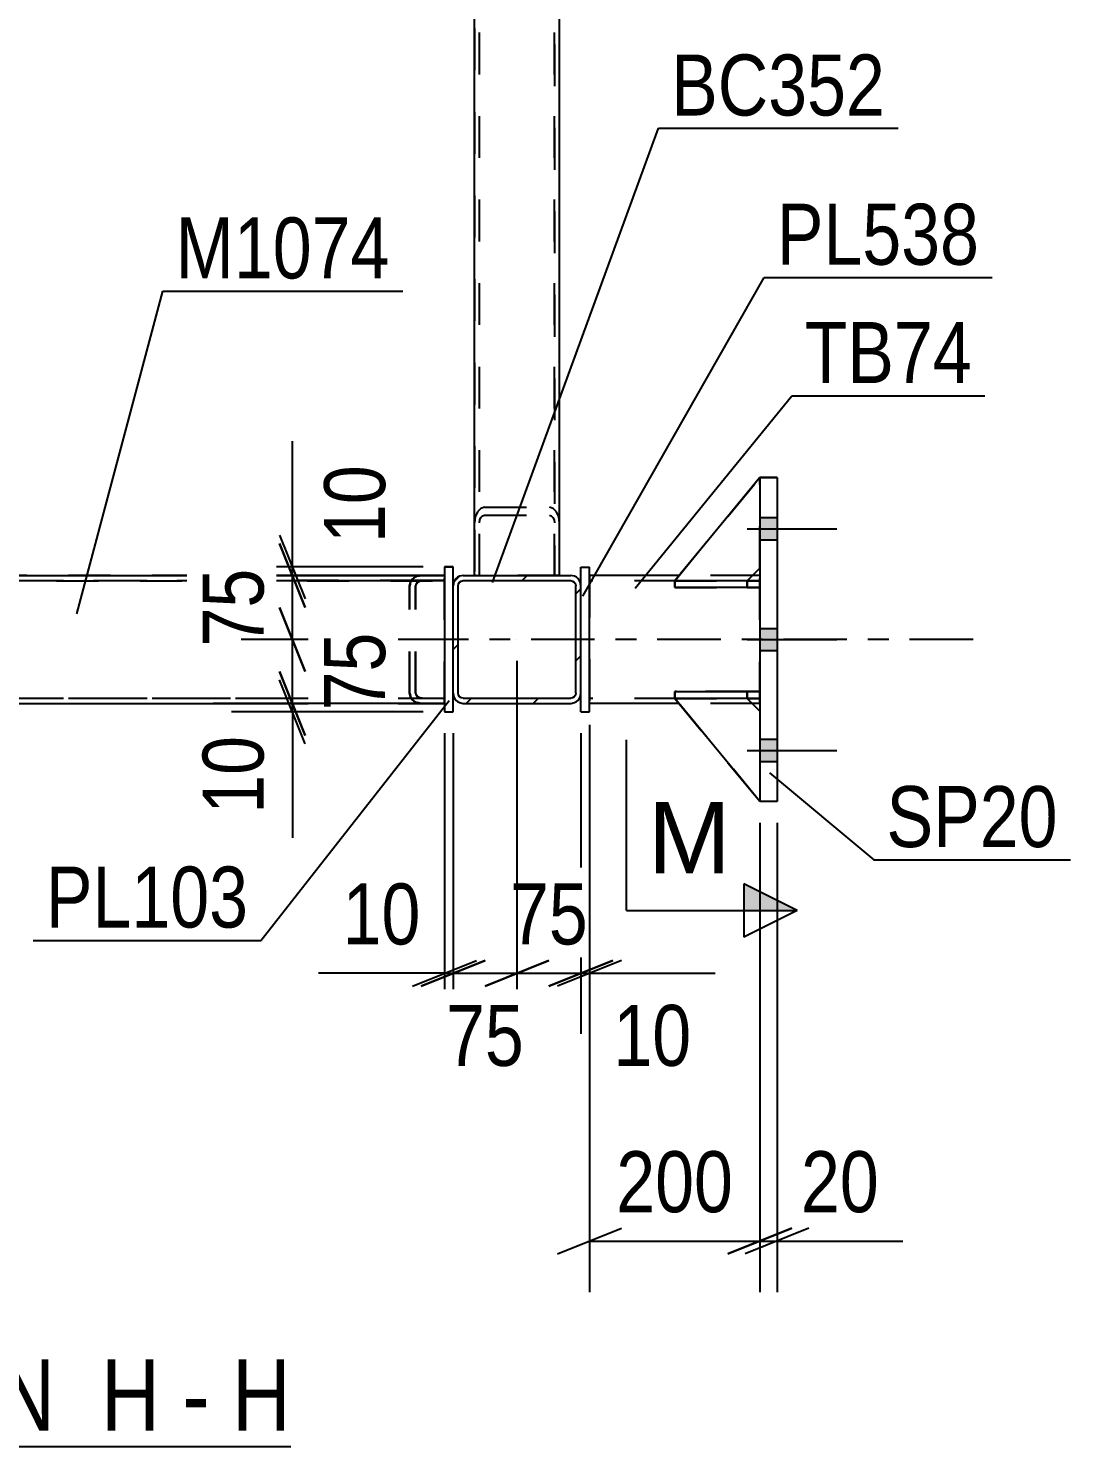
# Model space of a CAD drawing. Header units: millimetres. Extents: x -787 to 402, y -866 to -25.
# Drawn here: x 283.2 to 332.1, y -345.6 to -279.1 of the extents above; entities that cross this region are included whole.
import ezdxf

# ---------------------------------------------------------------- set-up
doc = ezdxf.new("R2010")
doc.units = ezdxf.units.MM
doc.linetypes.add('DXK_LINE_DOT2', pattern=[3.9198, 1.9599, -1.9599])
doc.linetypes.add('DXK_LINE_DOT3', pattern=[5.9187, 2.979, -0.9799, 0.9799, -0.9799])
doc.styles.add('Arial', font='arial.ttf', dxfattribs={"height": 0.2})
doc.styles.add('Arial Narrow', font='ARIALN.TTF', dxfattribs={"height": 0.2})

# ---------------------------------------------------------------- blocks, each defined once
blk = doc.blocks.new('Unknown-569028579-19 - 83700')
at = {"color": 6, "linetype": 'Continuous'}
blk.add_line((267.492, -345.637), (295.562, -345.637), dxfattribs=at)
at = {"color": 0, "linetype": 'Continuous'}
for points in [[(285.6, -344.887), (285.6, -341.387), (267.492, -341.387), (267.492, -344.887)], [(289.419, -344.887), (289.419, -341.387), (286.65, -341.387), (286.65, -344.887)], [(291.744, -344.887), (291.744, -341.387), (290.469, -341.387), (290.469, -344.887)], [(295.562, -344.887), (295.562, -341.387), (292.794, -341.387), (292.794, -344.887)]]:
    blk.add_wipeout(points, dxfattribs=at)
at = {"color": 7, "linetype": 'Continuous', "style": 'Arial Narrow'}
for s, height, p in [('SECTION ', 3.3405, (267.492, -344.887)), ('H', 3.34, (286.65, -344.887)), ('H', 3.34, (292.794, -344.887)), ('-', 3.34, (290.469, -344.887))]:
    blk.add_text(s, height=height, dxfattribs=at).set_placement(p)
blk = doc.blocks.new('Part-569028579-83824 - 83700')
at = {"color": 7, "linetype": 'DXK_LINE_DOT2'}
for p, q in [((317.568, -300.161), (313.568, -305.005)), ((313.568, -305.005), (317.568, -300.161)), ((317.568, -304.405), (317.568, -300.161)), ((316.968, -305.005), (317.568, -304.405)), ((316.968, -305.005), (317.568, -304.405)), ((313.568, -305.005), (316.968, -305.005)), ((313.568, -305.005), (313.568, -305.005)), ((316.968, -305.005), (313.568, -305.005)), ((316.968, -305.005), (316.968, -305.005))]:
    blk.add_line(p, q, dxfattribs=at)
blk = doc.blocks.new('Part-569028579-83760 - 83700')
at = {"linetype": 'Continuous'}
h = blk.add_hatch(dxfattribs=at)
h.set_pattern_fill('', scale=0.7, style=0, pattern_type=0)
h.set_pattern_definition([(45, (303.4638, -304.7935), (-1.57154, 1.57154), [])])
h.paths.add_polyline_path([(303.647, -304.757), (303.464, -304.794), (303.308, -304.898), (303.204, -305.053), (303.167, -305.237), (303.167, -310.277), (303.204, -310.461), (303.308, -310.616), (303.464, -310.72), (303.647, -310.757), (308.687, -310.757), (308.871, -310.72), (309.027, -310.616), (309.131, -310.461), (309.167, -310.277), (309.167, -305.237), (309.131, -305.053), (309.027, -304.898), (308.871, -304.794), (308.687, -304.757)])
h.paths.add_polyline_path([(308.687, -304.997), (308.779, -305.015), (308.857, -305.067), (308.909, -305.145), (308.927, -305.237), (308.927, -310.277), (308.909, -310.369), (308.857, -310.447), (308.779, -310.499), (308.687, -310.517), (303.647, -310.517), (303.556, -310.499), (303.478, -310.447), (303.426, -310.369), (303.407, -310.277), (303.407, -305.237), (303.426, -305.145), (303.478, -305.067), (303.556, -305.015), (303.647, -304.997)])
at = {"color": 2, "linetype": 'Continuous'}
for p, q in [((303.647, -304.757), (303.464, -304.794)), ((303.647, -304.757), (303.647, -304.757)), ((303.647, -304.757), (308.687, -304.757)), ((308.687, -304.757), (308.687, -304.757)), ((308.871, -304.794), (308.687, -304.757)), ((303.204, -305.053), (303.167, -305.237)), ((303.167, -305.237), (303.167, -305.237)), ((303.167, -310.277), (303.167, -305.237)), ((303.407, -305.237), (303.426, -305.145)), ((303.407, -305.237), (303.407, -305.237)), ((303.407, -310.277), (303.407, -305.237)), ((303.426, -305.145), (303.478, -305.067)), ((303.478, -305.067), (303.556, -305.015)), ((303.556, -305.015), (303.647, -304.997)), ((303.647, -304.997), (303.647, -304.997)), ((303.647, -304.997), (308.687, -304.997)), ((308.687, -304.997), (308.687, -304.997)), ((308.687, -304.997), (308.779, -305.015)), ((308.779, -305.015), (308.857, -305.067)), ((308.857, -305.067), (308.909, -305.145)), ((308.909, -305.145), (308.927, -305.237)), ((308.927, -305.237), (308.927, -305.237)), ((308.927, -310.277), (308.927, -305.237)), ((309.167, -305.237), (309.131, -305.053)), ((309.167, -305.237), (309.167, -305.237)), ((309.167, -310.277), (309.167, -305.237)), ((303.167, -310.277), (303.167, -310.277)), ((303.167, -310.277), (303.204, -310.461)), ((303.407, -310.277), (303.407, -310.277)), ((303.426, -310.369), (303.407, -310.277)), ((303.478, -310.447), (303.426, -310.369)), ((303.464, -310.72), (303.647, -310.757)), ((303.556, -310.499), (303.478, -310.447)), ((303.647, -310.517), (303.556, -310.499)), ((303.647, -310.517), (303.647, -310.517)), ((303.647, -310.517), (308.687, -310.517)), ((303.647, -310.757), (303.647, -310.757)), ((303.647, -310.757), (308.687, -310.757)), ((308.779, -310.499), (308.687, -310.517)), ((308.687, -310.517), (308.687, -310.517)), ((308.687, -310.757), (308.871, -310.72)), ((308.687, -310.757), (308.687, -310.757)), ((308.857, -310.447), (308.779, -310.499)), ((308.909, -310.369), (308.857, -310.447)), ((308.927, -310.277), (308.909, -310.369)), ((308.927, -310.277), (308.927, -310.277)), ((309.131, -310.461), (309.167, -310.277)), ((309.167, -310.277), (309.167, -310.277))]:
    blk.add_line(p, q, dxfattribs=at)
at = {"color": 7, "linetype": 'DXK_LINE_DOT3'}
blk.add_line((306.167, -307.757), (306.167, -307.757), dxfattribs=at)
at = {"color": 2, "linetype": 'Continuous'}
for centre, start, end in [((303.647, -305.237), 112.5, 157.5), ((308.687, -305.237), 22.5, 67.5), ((303.647, -310.277), 202.5, 247.5), ((308.687, -310.277), 292.5, 337.5)]:
    blk.add_arc(centre, 0.48, start, end, dxfattribs=at)
blk = doc.blocks.new('Part-569028579-83788 - 83700')
at = {"color": 7, "linetype": 'DXK_LINE_DOT2'}
for p, q in [((278.345, -304.793), (278.252, -304.897)), ((278.455, -304.757), (278.345, -304.793)), ((278.455, -304.757), (302.767, -304.757)), ((278.455, -304.757), (281.471, -304.757)), ((281.471, -304.757), (282.444, -304.757)), ((281.581, -304.793), (281.471, -304.757)), ((281.674, -304.897), (281.581, -304.793)), ((301.477, -304.793), (301.696, -304.757)), ((302.767, -310.757), (302.767, -304.757)), ((278.19, -305.053), (278.168, -305.237)), ((278.168, -310.277), (278.168, -305.237)), ((278.252, -304.897), (278.19, -305.053)), ((278.311, -305.237), (278.322, -305.145)), ((278.311, -310.277), (278.311, -305.237)), ((278.322, -305.145), (278.353, -305.067)), ((278.353, -305.067), (278.4, -305.015)), ((278.4, -305.015), (278.455, -304.997)), ((278.455, -304.997), (282.93, -304.997)), ((278.455, -304.997), (302.767, -304.997)), ((281.471, -304.997), (281.526, -305.015)), ((281.526, -305.015), (281.573, -305.067)), ((281.573, -305.067), (281.604, -305.145)), ((281.604, -305.145), (281.615, -305.237)), ((281.615, -310.277), (281.615, -305.237)), ((281.737, -305.053), (281.674, -304.897)), ((281.759, -305.237), (281.737, -305.053)), ((281.759, -310.277), (281.759, -305.237)), ((282.93, -304.997), (302.767, -304.997)), ((301.122, -305.237), (301.166, -305.053)), ((301.122, -310.277), (301.122, -305.237)), ((301.431, -305.145), (301.409, -305.237)), ((301.409, -310.277), (301.409, -305.237)), ((301.493, -305.067), (301.431, -305.145)), ((301.586, -305.015), (301.493, -305.067)), ((301.696, -304.997), (301.586, -305.015)), ((278.168, -310.277), (278.19, -310.461)), ((278.19, -310.461), (278.252, -310.616)), ((278.252, -310.616), (278.345, -310.72)), ((278.322, -310.369), (278.311, -310.277)), ((278.353, -310.447), (278.322, -310.369)), ((278.345, -310.72), (278.455, -310.757)), ((278.4, -310.499), (278.353, -310.447)), ((278.455, -310.517), (278.4, -310.499)), ((278.455, -310.517), (282.93, -310.517)), ((278.455, -310.517), (302.767, -310.517)), ((278.455, -310.757), (302.767, -310.757)), ((278.455, -310.757), (282.444, -310.757)), ((281.526, -310.499), (281.471, -310.517)), ((281.471, -310.757), (281.581, -310.72)), ((281.573, -310.447), (281.526, -310.499)), ((281.604, -310.369), (281.573, -310.447)), ((281.581, -310.72), (281.674, -310.616)), ((281.615, -310.277), (281.604, -310.369)), ((281.674, -310.616), (281.737, -310.461)), ((281.737, -310.461), (281.759, -310.277)), ((282.93, -310.517), (302.767, -310.517)), ((301.166, -310.461), (301.122, -310.277)), ((301.409, -310.277), (301.431, -310.369)), ((301.431, -310.369), (301.493, -310.447)), ((301.696, -310.757), (301.477, -310.72)), ((301.493, -310.447), (301.518, -310.461)), ((301.518, -310.461), (301.586, -310.499)), ((301.586, -310.499), (301.696, -310.517))]:
    blk.add_line(p, q, dxfattribs=at)
at = {"color": 2, "linetype": 'Continuous'}
for p, q in [((282.444, -304.757), (302.767, -304.757)), ((282.444, -310.757), (302.767, -310.757))]:
    blk.add_line(p, q, dxfattribs=at)
at = {"color": 7, "linetype": 'DXK_LINE_DOT2'}
for centre, start, end in [((301.64, -305.305), 107.70118, 152.0537), ((301.64, -310.209), 207.9463, 252.29883)]:
    blk.add_arc(centre, 0.537, start, end, dxfattribs=at)
blk = doc.blocks.new('Part-569028579-83735 - 83700')
at = {"color": 7, "linetype": 'DXK_LINE_DOT2'}
for p, q in [((290.044, -304.757), (301.712, -304.757)), ((296.077, -304.757), (302.767, -304.757)), ((301.712, -304.757), (301.492, -304.793)), ((301.712, -304.757), (302.767, -304.757)), ((302.767, -310.757), (302.767, -304.757)), ((301.712, -304.997), (290.044, -304.997)), ((296.077, -304.997), (302.767, -304.997)), ((301.178, -305.067), (301.137, -305.237)), ((301.137, -310.277), (301.137, -305.237)), ((301.181, -305.053), (301.178, -305.067)), ((301.425, -305.237), (301.446, -305.145)), ((301.425, -310.277), (301.425, -305.237)), ((301.446, -305.145), (301.509, -305.067)), ((301.509, -305.067), (301.602, -305.015)), ((301.602, -305.015), (301.712, -304.997)), ((302.767, -304.997), (301.712, -304.997)), ((302.767, -304.997), (302.767, -304.997)), ((290.044, -310.517), (302.767, -310.517)), ((301.712, -310.757), (290.044, -310.757)), ((296.077, -310.517), (302.767, -310.517)), ((296.077, -310.757), (302.767, -310.757)), ((301.137, -310.277), (301.138, -310.281)), ((301.138, -310.281), (301.181, -310.461)), ((301.446, -310.369), (301.425, -310.277)), ((301.509, -310.447), (301.446, -310.369)), ((301.492, -310.72), (301.712, -310.757)), ((301.602, -310.499), (301.509, -310.447)), ((301.712, -310.517), (301.602, -310.499)), ((302.767, -310.757), (301.712, -310.757)), ((302.767, -310.757), (302.767, -310.757))]:
    blk.add_line(p, q, dxfattribs=at)
for centre, start, end in [((301.655, -305.305), 107.70117, 152.0537), ((301.655, -310.209), 207.9463, 252.29883)]:
    blk.add_arc(centre, 0.537, start, end, dxfattribs=at)
blk = doc.blocks.new('Part-569028579-83742 - 83700')
at = {"color": 7, "linetype": 'DXK_LINE_DOT2'}
for p, q in [((302.767, -304.761), (253.209, -304.761)), ((253.209, -304.761), (253.209, -310.761)), ((302.767, -310.761), (302.767, -304.761)), ((253.209, -305.001), (302.767, -305.001)), ((302.767, -310.521), (253.209, -310.521))]:
    blk.add_line(p, q, dxfattribs=at)
at = {"color": 2, "linetype": 'Continuous'}
blk.add_line((253.209, -310.761), (302.767, -310.761), dxfattribs=at)
blk = doc.blocks.new('Part-569028579-83746 - 83700')
at = {"color": 7, "linetype": 'DXK_LINE_DOT2'}
for p, q in [((304.167, -239.891), (304.167, -304.757)), ((304.407, -304.757), (304.407, -239.891)), ((307.927, -304.757), (307.927, -239.891)), ((308.167, -304.757), (308.167, -239.891)), ((304.204, -302.008), (304.167, -302.291)), ((304.308, -301.768), (304.204, -302.008)), ((304.464, -301.608), (304.308, -301.768)), ((304.407, -302.291), (304.426, -302.149)), ((304.426, -302.149), (304.478, -302.029)), ((304.647, -301.551), (304.464, -301.608)), ((304.478, -302.029), (304.556, -301.949)), ((304.556, -301.949), (304.647, -301.921)), ((304.647, -301.551), (307.687, -301.551)), ((304.647, -301.921), (307.687, -301.921)), ((307.871, -301.608), (307.687, -301.551)), ((307.687, -301.921), (307.779, -301.949)), ((307.779, -301.949), (307.857, -302.029)), ((307.857, -302.029), (307.909, -302.149)), ((308.027, -301.768), (307.871, -301.608)), ((307.909, -302.149), (307.927, -302.291)), ((308.131, -302.008), (308.027, -301.768)), ((308.167, -302.291), (308.131, -302.008)), ((304.167, -304.757), (308.167, -304.757))]:
    blk.add_line(p, q, dxfattribs=at)
blk = doc.blocks.new('Part-569028579-83751 - 83700')
at = {"color": 7, "linetype": 'DXK_LINE_DOT2'}
for p, q in [((304.407, -304.757), (304.407, -185.757)), ((307.927, -185.757), (307.927, -304.757)), ((308.167, -304.757), (304.167, -304.757))]:
    blk.add_line(p, q, dxfattribs=at)
at = {"color": 2, "linetype": 'Continuous'}
for p, q in [((304.167, -304.757), (304.167, -189.987)), ((308.167, -304.757), (308.167, -189.987))]:
    blk.add_line(p, q, dxfattribs=at)
blk = doc.blocks.new('Part-569028579-83819 - 83700')
at = {"color": 2, "linetype": 'Continuous'}
for p, q in [((313.769, -304.761), (309.567, -304.761)), ((317.568, -304.761), (317.212, -304.761)), ((313.763, -310.761), (309.567, -310.761)), ((317.568, -310.761), (317.204, -310.761))]:
    blk.add_line(p, q, dxfattribs=at)
at = {"color": 7, "linetype": 'DXK_LINE_DOT2'}
for p, q in [((309.567, -304.761), (309.567, -310.761)), ((317.212, -304.761), (313.769, -304.761)), ((317.568, -310.761), (317.568, -304.761)), ((317.568, -305.001), (309.567, -305.001)), ((317.568, -310.521), (309.567, -310.521)), ((317.204, -310.761), (313.763, -310.761))]:
    blk.add_line(p, q, dxfattribs=at)
at = {"color": 7, "linetype": 'DXK_LINE_DOT3'}
blk.add_line((327.568, -307.761), (299.567, -307.761), dxfattribs=at)
blk = doc.blocks.new('Part-569028579-83802 - 83700')
at = {"color": 2, "linetype": 'Continuous'}
for p, q in [((302.767, -304.357), (303.167, -304.357)), ((302.767, -304.357), (302.767, -311.157)), ((303.167, -305.237), (303.167, -304.357)), ((303.167, -311.157), (303.167, -310.277)), ((302.767, -311.157), (303.167, -311.157))]:
    blk.add_line(p, q, dxfattribs=at)
at = {"color": 7, "linetype": 'DXK_LINE_DOT2'}
for p, q in [((303.167, -304.357), (302.767, -304.357)), ((303.167, -304.357), (303.167, -304.357)), ((303.167, -310.277), (303.167, -305.237)), ((302.767, -311.157), (303.167, -311.157))]:
    blk.add_line(p, q, dxfattribs=at)
blk = doc.blocks.new('Part-569028579-83820 - 83700')
at = {"color": 2, "linetype": 'Continuous'}
for p, q in [((309.167, -304.361), (309.167, -304.361)), ((309.167, -304.361), (309.567, -304.361)), ((309.167, -305.237), (309.167, -304.361)), ((309.567, -304.361), (309.567, -304.361)), ((309.567, -311.161), (309.567, -304.361)), ((309.167, -311.161), (309.167, -310.277)), ((309.167, -311.161), (309.167, -311.161)), ((309.167, -311.161), (309.567, -311.161)), ((309.567, -311.161), (309.567, -311.161))]:
    blk.add_line(p, q, dxfattribs=at)
at = {"color": 7, "linetype": 'DXK_LINE_DOT2'}
for p, q in [((309.167, -304.361), (309.567, -304.361)), ((309.167, -310.277), (309.167, -305.237)), ((309.167, -311.161), (309.567, -311.161))]:
    blk.add_line(p, q, dxfattribs=at)
blk = doc.blocks.new('Part-569028579-83821 - 83700')
at = {"color": 2, "linetype": 'Continuous'}
for p, q in [((313.568, -310.525), (313.568, -310.525)), ((316.968, -310.525), (313.568, -310.525)), ((317.568, -315.361), (313.568, -310.525)), ((316.968, -310.525), (316.968, -310.525)), ((316.968, -310.525), (317.568, -311.125))]:
    blk.add_line(p, q, dxfattribs=at)
at = {"color": 7, "linetype": 'DXK_LINE_DOT2'}
for p, q in [((313.568, -310.525), (316.968, -310.525)), ((317.568, -315.361), (313.568, -310.525)), ((316.968, -310.525), (317.568, -311.125)), ((317.568, -311.125), (317.568, -315.361))]:
    blk.add_line(p, q, dxfattribs=at)
blk = doc.blocks.new('Part-569028579-83822 - 83700')
at = {"color": 7, "linetype": 'DXK_LINE_DOT2'}
for p, q in [((313.568, -310.525), (316.968, -310.525)), ((317.568, -315.361), (313.568, -310.525)), ((313.568, -310.525), (313.568, -310.525)), ((316.968, -310.525), (313.568, -310.525)), ((313.568, -310.525), (317.568, -315.361)), ((316.968, -310.525), (317.568, -311.125)), ((316.968, -310.525), (316.968, -310.525)), ((317.568, -311.125), (316.968, -310.525)), ((317.568, -311.125), (317.568, -315.361))]:
    blk.add_line(p, q, dxfattribs=at)
blk = doc.blocks.new('Part-569028579-83823 - 83700')
at = {"color": 2, "linetype": 'Continuous'}
for p, q in [((317.568, -300.161), (313.568, -305.005)), ((316.972, -305.001), (317.568, -304.405)), ((313.898, -305.005), (313.568, -305.005)), ((313.568, -305.005), (313.568, -305.005))]:
    blk.add_line(p, q, dxfattribs=at)
at = {"color": 7, "linetype": 'DXK_LINE_DOT2'}
for p, q in [((313.568, -305.005), (317.568, -300.161)), ((317.568, -304.405), (317.568, -300.161)), ((316.968, -305.005), (317.568, -304.405)), ((316.968, -305.005), (313.568, -305.005)), ((316.968, -305.005), (313.898, -305.005)), ((316.968, -305.005), (316.972, -305.001)), ((316.968, -305.005), (316.968, -305.005))]:
    blk.add_line(p, q, dxfattribs=at)
blk = doc.blocks.new('Part-569028579-83825 - 83700')
at = {"color": 2, "linetype": 'Continuous'}
for p, q in [((313.568, -310.201), (317.568, -310.201)), ((313.568, -310.201), (313.568, -310.521)), ((317.568, -310.521), (313.568, -310.521)), ((317.568, -310.201), (317.568, -310.201)), ((317.568, -310.201), (317.568, -310.521)), ((317.568, -310.521), (317.568, -310.521))]:
    blk.add_line(p, q, dxfattribs=at)
at = {"color": 7, "linetype": 'DXK_LINE_DOT2'}
for p, q in [((316.968, -310.201), (313.568, -310.201)), ((313.568, -310.521), (316.968, -310.521)), ((317.568, -310.201), (316.968, -310.201)), ((316.968, -310.201), (316.968, -310.521)), ((316.968, -310.521), (317.568, -310.521)), ((317.568, -310.201), (317.568, -310.521))]:
    blk.add_line(p, q, dxfattribs=at)
blk = doc.blocks.new('Part-569028579-83826 - 83700')
at = {"color": 2, "linetype": 'Continuous'}
for p, q in [((313.571, -305.001), (313.568, -305.001)), ((313.568, -305.001), (313.568, -305.321)), ((317.568, -305.321), (313.568, -305.321)), ((317.568, -305.001), (313.898, -305.001)), ((317.568, -305.001), (317.568, -305.001)), ((317.568, -305.001), (317.568, -305.321)), ((317.568, -305.321), (317.568, -305.321))]:
    blk.add_line(p, q, dxfattribs=at)
at = {"color": 7, "linetype": 'DXK_LINE_DOT2'}
for p, q in [((313.568, -305.321), (316.968, -305.321)), ((313.898, -305.001), (313.571, -305.001)), ((316.968, -305.001), (313.571, -305.001)), ((316.968, -305.001), (317.568, -305.001)), ((316.968, -305.001), (316.968, -305.321)), ((316.968, -305.321), (317.568, -305.321)), ((317.568, -305.001), (317.568, -305.321))]:
    blk.add_line(p, q, dxfattribs=at)
blk = doc.blocks.new('Part-569028579-83827 - 83700')
at = {"color": 7, "linetype": 'DXK_LINE_DOT2'}
for p, q in [((313.568, -310.521), (313.568, -310.201)), ((313.568, -310.201), (316.968, -310.201)), ((317.568, -310.201), (313.568, -310.201)), ((316.968, -310.521), (313.568, -310.521)), ((313.568, -310.521), (317.568, -310.521)), ((316.968, -310.521), (316.968, -310.201)), ((316.968, -310.201), (317.568, -310.201)), ((317.568, -310.521), (316.968, -310.521)), ((317.568, -310.521), (317.568, -310.201)), ((317.568, -310.521), (317.568, -310.521))]:
    blk.add_line(p, q, dxfattribs=at)
blk = doc.blocks.new('Part-569028579-83828 - 83700')
at = {"color": 7, "linetype": 'DXK_LINE_DOT2'}
for p, q in [((313.568, -305.321), (313.568, -305.001)), ((313.568, -305.001), (316.968, -305.001)), ((317.568, -305.001), (313.568, -305.001)), ((316.968, -305.321), (313.568, -305.321)), ((313.568, -305.321), (317.568, -305.321)), ((316.968, -305.321), (316.968, -305.001)), ((316.968, -305.001), (317.568, -305.001)), ((317.568, -305.321), (316.968, -305.321)), ((317.568, -305.321), (317.568, -305.001)), ((317.568, -305.321), (317.568, -305.321))]:
    blk.add_line(p, q, dxfattribs=at)
blk = doc.blocks.new('Part-569028579-83829 - 83700')
at = {"color": 2, "linetype": 'Continuous'}
for p, q in [((317.568, -300.161), (318.368, -300.161)), ((317.568, -300.161), (317.568, -300.161)), ((317.568, -300.161), (317.568, -315.361)), ((318.368, -300.161), (318.368, -300.161)), ((318.368, -300.161), (318.368, -315.361)), ((318.368, -315.361), (317.568, -315.361))]:
    blk.add_line(p, q, dxfattribs=at)
at = {"color": 7, "linetype": 'DXK_LINE_DOT2'}
for p, q in [((318.368, -300.161), (317.568, -300.161)), ((317.568, -300.161), (317.568, -300.161)), ((318.368, -300.161), (318.368, -300.161)), ((318.368, -315.361), (317.568, -315.361))]:
    blk.add_line(p, q, dxfattribs=at)
blk = doc.blocks.new('Bolt-569028579-83971 - 83700')
at = {"linetype": 'Continuous'}
for points in [[(318.368, -303.081), (318.368, -302.041), (317.568, -302.041), (317.568, -303.081)], [(318.368, -303.081), (318.368, -302.041), (317.568, -302.041), (317.568, -303.081)], [(318.368, -303.081), (318.368, -302.041), (317.568, -302.041), (317.568, -303.081)], [(318.368, -308.281), (318.368, -307.241), (317.568, -307.241), (317.568, -308.281)], [(318.368, -308.281), (318.368, -307.241), (317.568, -307.241), (317.568, -308.281)], [(318.368, -313.481), (318.368, -312.441), (317.568, -312.441), (317.568, -313.481)], [(318.368, -313.481), (318.368, -312.441), (317.568, -312.441), (317.568, -313.481)], [(318.368, -313.481), (318.368, -312.441), (317.568, -312.441), (317.568, -313.481)]]:
    blk.add_hatch(color=1, dxfattribs=at).paths.add_polyline_path(points)
at = {"color": 1, "linetype": 'Continuous'}
for p, q in [((317.568, -302.041), (318.368, -302.041)), ((317.568, -302.041), (318.368, -302.041)), ((317.568, -302.041), (318.368, -302.041)), ((316.968, -302.561), (321.168, -302.561)), ((316.968, -302.561), (321.168, -302.561)), ((316.968, -302.561), (321.168, -302.561)), ((317.568, -303.081), (318.368, -303.081)), ((317.568, -303.081), (318.368, -303.081)), ((317.568, -303.081), (318.368, -303.081)), ((317.568, -307.241), (318.368, -307.241)), ((317.568, -307.241), (318.368, -307.241)), ((316.968, -307.761), (321.168, -307.761)), ((316.968, -307.761), (321.168, -307.761)), ((317.568, -308.281), (318.368, -308.281)), ((317.568, -308.281), (318.368, -308.281)), ((317.568, -312.441), (318.368, -312.441)), ((317.568, -312.441), (318.368, -312.441)), ((317.568, -312.441), (318.368, -312.441)), ((316.968, -312.961), (321.168, -312.961)), ((316.968, -312.961), (321.168, -312.961)), ((316.968, -312.961), (321.168, -312.961)), ((317.568, -313.481), (318.368, -313.481)), ((317.568, -313.481), (318.368, -313.481)), ((317.568, -313.481), (318.368, -313.481))]:
    blk.add_line(p, q, dxfattribs=at)
blk = doc.blocks.new('StraightDimension-569028579-88197 - 83700')
at = {"color": 7, "linetype": 'Continuous'}
for p, q in [((309.167, -312.161), (309.167, -326.27)), ((309.567, -312.161), (309.567, -326.27)), ((307.667, -324.02), (310.667, -322.82)), ((311.067, -322.82), (308.067, -324.02)), ((309.167, -323.42), (309.567, -323.42)), ((309.567, -323.42), (315.474, -323.42)), ((309.567, -323.42), (315.474, -323.42))]:
    blk.add_line(p, q, dxfattribs=at)
at = {"color": 0}
blk.add_wipeout([(314.949, -328.37), (314.949, -324.17), (310.092, -324.17), (310.092, -328.37)], dxfattribs=at)
at = {"color": 3, "style": 'Arial Narrow'}
blk.add_text('10', height=2.8633, dxfattribs=at).set_placement((310.692, -327.77))
blk = doc.blocks.new('StraightDimension-569028579-88200 - 83700')
at = {"color": 7, "linetype": 'Continuous'}
for p, q in [((302.767, -312.157), (302.767, -325.82)), ((303.167, -312.157), (303.167, -325.82)), ((302.767, -323.42), (296.861, -323.42)), ((302.767, -323.42), (296.861, -323.42)), ((301.267, -324.02), (304.267, -322.82)), ((304.667, -322.82), (301.667, -324.02)), ((302.767, -323.42), (303.167, -323.42))]:
    blk.add_line(p, q, dxfattribs=at)
at = {"color": 0}
blk.add_wipeout([(302.242, -322.67), (302.242, -318.47), (297.386, -318.47), (297.386, -322.67)], dxfattribs=at)
at = {"color": 3, "style": 'Arial Narrow'}
blk.add_text('10', height=2.8633, dxfattribs=at).set_placement((297.986, -322.07))
blk = doc.blocks.new('StraightDimension-569028579-88198 - 83700')
at = {"color": 7, "linetype": 'Continuous'}
for p, q in [((306.167, -308.757), (306.167, -325.82)), ((309.167, -312.161), (309.167, -325.82)), ((304.667, -324.02), (307.667, -322.82)), ((306.167, -323.42), (309.167, -323.42)), ((310.667, -322.82), (307.667, -324.02))]:
    blk.add_line(p, q, dxfattribs=at)
at = {"color": 0}
blk.add_wipeout([(310.096, -322.67), (310.096, -318.47), (305.239, -318.47), (305.239, -322.67)], dxfattribs=at)
at = {"color": 3, "style": 'Arial Narrow'}
blk.add_text('75', height=2.8633, dxfattribs=at).set_placement((305.839, -322.07))
blk = doc.blocks.new('StraightDimension-569028579-88199 - 83700')
at = {"color": 7, "linetype": 'Continuous'}
for p, q in [((306.167, -308.757), (306.167, -326.27)), ((303.167, -312.157), (303.167, -326.27)), ((301.667, -324.02), (304.667, -322.82)), ((303.167, -323.42), (306.167, -323.42)), ((307.667, -322.82), (304.667, -324.02))]:
    blk.add_line(p, q, dxfattribs=at)
at = {"color": 0}
blk.add_wipeout([(307.096, -328.37), (307.096, -324.17), (302.239, -324.17), (302.239, -328.37)], dxfattribs=at)
at = {"color": 3, "style": 'Arial Narrow'}
blk.add_text('75', height=2.8633, dxfattribs=at).set_placement((302.839, -327.77))
blk = doc.blocks.new('StraightDimension-569028579-88263 - 83700')
at = {"color": 7, "linetype": 'Continuous'}
for p, q in [((295.63, -304.357), (295.63, -298.451)), ((295.63, -304.357), (295.63, -298.451)), ((295.03, -302.857), (296.23, -305.857)), ((296.23, -306.261), (295.03, -303.261)), ((301.767, -304.357), (293.23, -304.357)), ((301.767, -304.761), (293.23, -304.761)), ((295.63, -304.761), (295.63, -304.357))]:
    blk.add_line(p, q, dxfattribs=at)
at = {"color": 0}
blk.add_wipeout([(300.58, -298.976), (296.38, -298.976), (296.38, -303.832), (300.58, -303.832)], dxfattribs=at)
at = {"color": 3, "style": 'Arial Narrow'}
blk.add_text('10', height=2.8633, rotation=90.00021, dxfattribs=at).set_placement((299.98, -303.232))
blk = doc.blocks.new('StraightDimension-569028579-88264 - 83700')
at = {"color": 7, "linetype": 'Continuous'}
for p, q in [((295.03, -303.261), (296.23, -306.261)), ((301.767, -304.761), (292.78, -304.761)), ((295.63, -307.757), (295.63, -304.761)), ((296.23, -309.257), (295.03, -306.257)), ((301.767, -307.757), (292.78, -307.757))]:
    blk.add_line(p, q, dxfattribs=at)
at = {"color": 0}
blk.add_wipeout([(294.88, -303.831), (290.68, -303.831), (290.68, -308.687), (294.88, -308.687)], dxfattribs=at)
at = {"color": 3, "style": 'Arial Narrow'}
blk.add_text('75', height=2.8633, rotation=90.00021, dxfattribs=at).set_placement((294.28, -308.087))
blk = doc.blocks.new('StraightDimension-569028579-88265 - 83700')
at = {"color": 7, "linetype": 'Continuous'}
for p, q in [((295.03, -306.257), (296.23, -309.257)), ((301.767, -307.757), (293.23, -307.757)), ((295.63, -310.757), (295.63, -307.757)), ((296.23, -312.257), (295.03, -309.257)), ((301.767, -310.757), (293.23, -310.757))]:
    blk.add_line(p, q, dxfattribs=at)
at = {"color": 0}
blk.add_wipeout([(300.58, -306.829), (296.38, -306.829), (296.38, -311.685), (300.58, -311.685)], dxfattribs=at)
at = {"color": 3, "style": 'Arial Narrow'}
blk.add_text('75', height=2.8633, rotation=90.00021, dxfattribs=at).set_placement((299.98, -311.085))
blk = doc.blocks.new('StraightDimension-569028579-88266 - 83700')
at = {"color": 7, "linetype": 'Continuous'}
for p, q in [((295.03, -309.257), (296.23, -312.257)), ((296.23, -312.657), (295.03, -309.657)), ((301.767, -310.757), (292.78, -310.757)), ((295.63, -311.157), (295.63, -310.757)), ((301.767, -311.157), (292.78, -311.157)), ((295.63, -311.157), (295.63, -317.063)), ((295.63, -311.157), (295.63, -317.063))]:
    blk.add_line(p, q, dxfattribs=at)
at = {"color": 0}
blk.add_wipeout([(294.88, -311.682), (290.68, -311.682), (290.68, -316.538), (294.88, -316.538)], dxfattribs=at)
at = {"color": 3, "style": 'Arial Narrow'}
blk.add_text('10', height=2.8633, rotation=90.00021, dxfattribs=at).set_placement((294.28, -315.938))
blk = doc.blocks.new('StraightDimension-569028579-88354 - 83700')
at = {"color": 7, "linetype": 'Continuous'}
for p, q in [((317.568, -316.361), (317.568, -338.387)), ((318.368, -316.361), (318.368, -338.387)), ((316.068, -336.587), (319.068, -335.387)), ((319.868, -335.387), (316.868, -336.587)), ((317.568, -335.987), (318.368, -335.987)), ((318.368, -335.987), (324.274, -335.987)), ((318.368, -335.987), (324.274, -335.987))]:
    blk.add_line(p, q, dxfattribs=at)
at = {"color": 0}
blk.add_wipeout([(323.749, -335.237), (323.749, -331.037), (318.893, -331.037), (318.893, -335.237)], dxfattribs=at)
at = {"color": 3, "style": 'Arial Narrow'}
blk.add_text('20', height=2.8633, dxfattribs=at).set_placement((319.493, -334.637))
blk = doc.blocks.new('StraightDimension-569028579-88355 - 83700')
at = {"color": 7, "linetype": 'Continuous'}
for p, q in [((309.567, -311.761), (309.567, -338.387)), ((317.568, -316.361), (317.568, -338.387)), ((308.067, -336.587), (311.067, -335.387)), ((319.068, -335.387), (316.068, -336.587)), ((309.567, -335.987), (317.568, -335.987))]:
    blk.add_line(p, q, dxfattribs=at)
at = {"color": 0}
blk.add_wipeout([(316.91, -335.237), (316.91, -331.037), (310.226, -331.037), (310.226, -335.237)], dxfattribs=at)
at = {"color": 3, "style": 'Arial Narrow'}
blk.add_text('200', height=2.8633, dxfattribs=at).set_placement((310.826, -334.637))
blk = doc.blocks.new('Mark-569028579-88189 - 83700')
at = {"color": 30, "linetype": 'Continuous'}
for p, q in [((285.515, -306.555), (289.553, -291.416)), ((289.553, -291.416), (300.805, -291.416))]:
    blk.add_line(p, q, dxfattribs=at)
at = {"color": 0}
blk.add_wipeout([(300.205, -290.816), (300.205, -287.816), (290.153, -287.816), (290.153, -290.816)], dxfattribs=at)
blk.add_wipeout([(300.205, -290.816), (300.205, -287.816), (290.153, -287.816), (290.153, -290.816)], dxfattribs=at)
at = {"color": 3, "style": 'Arial Narrow'}
blk.add_text('M1074', height=2.8633, dxfattribs=at).set_placement((290.153, -290.816))
blk = doc.blocks.new('Mark-569028579-88328 - 83700')
at = {"color": 30, "linetype": 'Continuous'}
for p, q in [((305.022, -305.084), (312.8, -283.77)), ((312.8, -283.77), (324.049, -283.77))]:
    blk.add_line(p, q, dxfattribs=at)
at = {"color": 0}
blk.add_wipeout([(323.449, -283.17), (323.449, -280.17), (313.4, -280.17), (313.4, -283.17)], dxfattribs=at)
blk.add_wipeout([(323.449, -283.17), (323.449, -280.17), (313.4, -280.17), (313.4, -283.17)], dxfattribs=at)
at = {"color": 3, "style": 'Arial Narrow'}
blk.add_text('BC352', height=2.8633, dxfattribs=at).set_placement((313.4, -283.17))
blk = doc.blocks.new('Mark-569028579-88331 - 83700')
at = {"color": 30, "linetype": 'Continuous'}
for p, q in [((311.715, -305.355), (319.062, -296.325)), ((319.062, -296.325), (328.117, -296.325))]:
    blk.add_line(p, q, dxfattribs=at)
at = {"color": 0}
blk.add_wipeout([(327.517, -295.725), (327.517, -292.725), (319.662, -292.725), (319.662, -295.725)], dxfattribs=at)
blk.add_wipeout([(327.517, -295.725), (327.517, -292.725), (319.662, -292.725), (319.662, -295.725)], dxfattribs=at)
at = {"color": 3, "style": 'Arial Narrow'}
blk.add_text('TB74', height=2.8633, dxfattribs=at).set_placement((319.662, -295.725))
blk = doc.blocks.new('Mark-569028579-88334 - 83700')
at = {"color": 30, "linetype": 'Continuous'}
for p, q in [((309.259, -305.733), (317.759, -290.773)), ((317.759, -290.773), (328.463, -290.773))]:
    blk.add_line(p, q, dxfattribs=at)
at = {"color": 0}
blk.add_wipeout([(327.863, -290.173), (327.863, -287.173), (318.359, -287.173), (318.359, -290.173)], dxfattribs=at)
blk.add_wipeout([(327.863, -290.173), (327.863, -287.173), (318.359, -287.173), (318.359, -290.173)], dxfattribs=at)
at = {"color": 3, "style": 'Arial Narrow'}
blk.add_text('PL538', height=2.8633, dxfattribs=at).set_placement((318.359, -290.173))
blk = doc.blocks.new('Mark-569028579-88343 - 83700')
at = {"color": 30, "linetype": 'Continuous'}
for p in [(302.992, -310.638), (283.464, -321.878)]:
    blk.add_line(p, (294.168, -321.878), dxfattribs=at)
at = {"color": 0}
blk.add_wipeout([(293.568, -321.278), (293.568, -318.278), (284.064, -318.278), (284.064, -321.278)], dxfattribs=at)
blk.add_wipeout([(293.568, -321.278), (293.568, -318.278), (284.064, -318.278), (284.064, -321.278)], dxfattribs=at)
at = {"color": 3, "style": 'Arial Narrow'}
blk.add_text('PL103', height=2.8633, dxfattribs=at).set_placement((284.064, -321.278))
blk = doc.blocks.new('SectionMark-569028579-90147 - 83700')
at = {"linetype": 'Continuous'}
for points in [[(316.811, -271.563), (316.811, -270.313), (319.311, -270.313)], [(316.811, -320.475), (316.811, -319.225), (319.311, -320.475)]]:
    blk.add_hatch(color=6, dxfattribs=at).paths.add_polyline_path(points)
at = {"color": 6, "linetype": 'Continuous'}
for p, q in [((316.811, -271.563), (316.811, -269.063)), ((316.811, -269.063), (319.311, -270.313)), ((311.311, -270.313), (311.311, -278.313)), ((311.311, -270.313), (319.311, -270.313)), ((319.311, -270.313), (316.811, -271.563)), ((311.311, -320.475), (311.311, -312.475)), ((319.311, -320.475), (316.811, -319.225)), ((316.811, -319.225), (316.811, -321.725)), ((311.311, -320.475), (319.311, -320.475)), ((319.311, -320.475), (316.811, -321.725))]:
    blk.add_line(p, q, dxfattribs=at)
at = {"color": 0, "linetype": 'Continuous'}
for points in [[(316.197, -275.563), (316.197, -272.063), (312.311, -272.063), (312.311, -275.563)], [(316.197, -318.725), (316.197, -315.225), (312.311, -315.225), (312.311, -318.725)]]:
    blk.add_wipeout(points, dxfattribs=at)
at = {"color": 3, "linetype": 'Continuous', "style": 'Arial'}
for p in [(312.311, -275.563), (312.311, -318.725)]:
    blk.add_text('M', height=3.343, dxfattribs=at).set_placement(p)
blk = doc.blocks.new('Mark-569028579-90452 - 83700')
at = {"color": 30, "linetype": 'Continuous'}
for p, q in [((318.018, -314.02), (322.906, -318.101)), ((322.906, -318.101), (332.145, -318.101))]:
    blk.add_line(p, q, dxfattribs=at)
at = {"color": 0}
blk.add_wipeout([(331.545, -317.501), (331.545, -314.501), (323.506, -314.501), (323.506, -317.501)], dxfattribs=at)
blk.add_wipeout([(331.545, -317.501), (331.545, -314.501), (323.506, -314.501), (323.506, -317.501)], dxfattribs=at)
at = {"color": 3, "style": 'Arial Narrow'}
blk.add_text('SP20', height=2.8633, dxfattribs=at).set_placement((323.506, -317.501))

msp = doc.modelspace()

# ---------------------------------------------------------------- block references
for name in ['Part-569028579-83751 - 83700', 'Part-569028579-83746 - 83700', 'Part-569028579-83824 - 83700', 'Part-569028579-83823 - 83700', 'Part-569028579-83829 - 83700', 'Bolt-569028579-83971 - 83700', 'Part-569028579-83742 - 83700', 'Part-569028579-83788 - 83700', 'Part-569028579-83735 - 83700', 'Part-569028579-83819 - 83700', 'Part-569028579-83802 - 83700', 'Part-569028579-83760 - 83700', 'Part-569028579-83820 - 83700', 'Part-569028579-83826 - 83700', 'Part-569028579-83828 - 83700', 'Part-569028579-83825 - 83700', 'Part-569028579-83827 - 83700', 'Part-569028579-83821 - 83700', 'Part-569028579-83822 - 83700', 'StraightDimension-569028579-88200 - 83700', 'StraightDimension-569028579-88354 - 83700', 'Unknown-569028579-19 - 83700']:
    msp.add_blockref(name, (0, 0))

# ---------------------------------------------------------------- next in the draw order: block references
for name in ['Mark-569028579-88328 - 83700', 'StraightDimension-569028579-88263 - 83700', 'StraightDimension-569028579-88197 - 83700']:
    msp.add_blockref(name, (0, 0))

# ---------------------------------------------------------------- next in the draw order: block references
for name in ['Mark-569028579-88331 - 83700', 'StraightDimension-569028579-88198 - 83700']:
    msp.add_blockref(name, (0, 0))

# ---------------------------------------------------------------- next in the draw order: block references
for name in ['Mark-569028579-88334 - 83700', 'StraightDimension-569028579-88199 - 83700', 'StraightDimension-569028579-88355 - 83700']:
    msp.add_blockref(name, (0, 0))

# ---------------------------------------------------------------- next in the draw order: block references
for name in ['SectionMark-569028579-90147 - 83700', 'StraightDimension-569028579-88264 - 83700']:
    msp.add_blockref(name, (0, 0))

# ---------------------------------------------------------------- next in the draw order: block references
for name in ['StraightDimension-569028579-88265 - 83700', 'Mark-569028579-90452 - 83700']:
    msp.add_blockref(name, (0, 0))

# ---------------------------------------------------------------- next in the draw order: block references
for name in ['Mark-569028579-88189 - 83700', 'StraightDimension-569028579-88266 - 83700']:
    msp.add_blockref(name, (0, 0))

# ---------------------------------------------------------------- next in the draw order: block references
msp.add_blockref('Mark-569028579-88343 - 83700', (0, 0))

doc.saveas('drawing.dxf')
